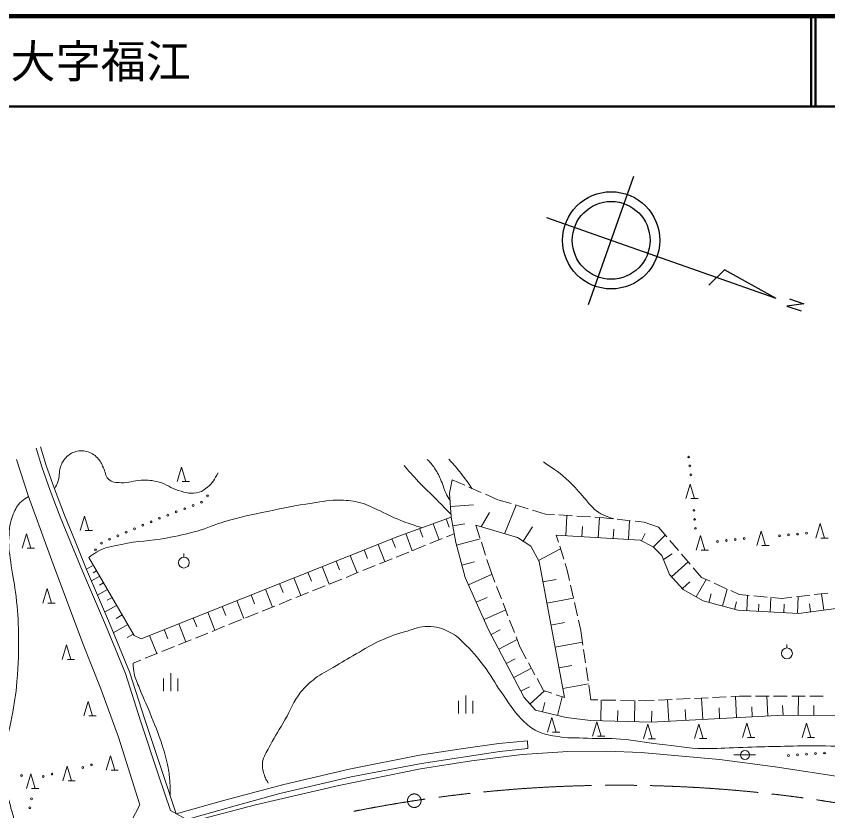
# Model space of a CAD drawing. Units: millimetres, scale not verified. Extents: x 40000 to 680000, y 20000 to 380000.
# Drawn here: x 420665 to 510598, y 291975 to 380000 of the extents above; entities that cross this region are included whole.
import ezdxf
from ezdxf.enums import TextEntityAlignment as Align

# ---------------------------------------------------------------- set-up
doc = ezdxf.new("R2010")
doc.units = ezdxf.units.MM
doc.header["$LTSCALE"] = 1000
doc.linetypes.add('CHAIN', pattern=[18.5, 12, -1.5, 3.5, -1.5])
for name, color, linetype, lineweight in [('M-BMK', 2, 'CHAIN', 13), ('M-BMK-SRVR', 3, 'Continuous', 25), ('M-TTL', 2, 'Continuous', 140), ('M-TTL-LINE', 7, 'Continuous', 50), ('M-WORK', 1, 'Continuous', 13)]:
    doc.layers.add(name, color=color, linetype=linetype, lineweight=lineweight)
doc.layers.add('M-TTL-TXT', color=7, linetype='Continuous')
doc.styles.add('ＭＳ ゴシック', font='')
doc.styles.get('ＭＳ ゴシック').set_extended_font_data('MS Gothic')

msp = doc.modelspace()

# ---------------------------------------------------------------- linework, layer by layer
at = {"layer": 'M-BMK'}
msp.add_circle((464775, 293089), 750, dxfattribs=at)
msp.add_arc((487389, 144803), 150000, 76.99849, 101.26215, dxfattribs=at)
at = {"layer": 'M-BMK-SRVR'}
for p, q in [((484090, 348058), (489102, 362284)), ((504887, 348727), (479483, 357677)), ((499148, 351891), (497416, 350217)), ((504887, 348727), (499148, 351891)), ((507933, 348152), (506074, 347892)), ((506365, 348705), (507933, 348152)), ((506074, 347892), (507651, 347346))]:
    msp.add_line(p, q, dxfattribs=at)
for radius in [5387, 4309]:
    msp.add_circle((486596, 355171), radius, dxfattribs=at)
at = {"layer": 'M-TTL'}
msp.add_line((680000, 380000), (40000, 380000), dxfattribs=at)
at = {"layer": 'M-TTL-LINE'}
for p, q in [((508747, 380000), (508747, 370000)), ((509247, 380000), (509247, 370000)), ((40000, 370000), (680000, 370000))]:
    msp.add_line(p, q, dxfattribs=at)
at = {"layer": 'M-WORK'}
for p, q in [((422863, 332142), (423511, 330070)), ((423340, 332292), (423986, 330228)), ((420680, 330888), (422033, 326781)), ((423511, 330070), (424423, 327471)), ((423986, 330228), (424893, 327642)), ((438500, 328436), (438980, 330036)), ((438980, 330036), (439460, 328436)), ((439860, 328436), (439060, 328436)), ((468689, 327153), (468963, 328640)), ((468963, 328640), (470361, 328034)), ((424423, 327471), (425533, 324540)), ((424893, 327642), (425998, 324724)), ((470820, 327835), (472196, 327239)), ((494858, 326556), (495338, 328156)), ((495338, 328156), (495818, 326556)), ((422033, 326781), (424754, 319299)), ((468877, 324503), (468689, 327153)), ((472655, 327041), (474053, 326435)), ((496218, 326556), (495418, 326556)), ((468792, 325694), (471357, 325876)), ((474053, 326435), (475495, 325999)), ((474760, 322669), (476066, 325827)), ((475974, 325855), (477410, 325421)), ((425998, 324724), (427186, 321836)), ((472206, 323423), (473107, 325001)), ((477888, 325276), (479330, 324840)), ((479330, 324840), (480310, 324780)), ((480809, 324749), (482306, 324656)), ((481561, 322432), (481691, 324694)), ((425533, 324540), (426724, 321647)), ((427757, 323018), (428237, 324618)), ((428237, 324618), (428717, 323018)), ((468877, 324503), (462943, 322357)), ((466884, 323782), (467531, 321992)), ((468316, 324300), (468640, 323405)), ((469369, 321712), (468877, 324503)), ((469048, 323530), (470392, 323767)), ((482805, 324625), (484302, 324533)), ((484801, 324502), (485780, 324441)), ((485155, 322226), (485284, 324472)), ((485780, 324441), (486766, 324332)), ((487263, 324278), (488754, 324113)), ((488505, 322033), (488626, 324127)), ((489251, 324058), (490237, 323949)), ((490237, 323949), (491831, 323386)), ((509280, 322191), (509760, 323791)), ((509760, 323791), (510240, 322191)), ((429117, 323018), (428317, 323018)), ((465364, 323233), (465707, 322283)), ((471605, 323600), (472058, 322202)), ((471605, 323600), (476226, 322236)), ((476840, 321840), (477874, 323443)), ((483358, 322329), (483422, 323452)), ((486830, 322129), (486890, 323176)), ((491831, 323386), (492756, 322312)), ((502738, 321362), (503218, 322962)), ((503218, 322962), (503698, 321362)), ((421335, 321064), (421815, 322664)), ((421815, 322664), (422295, 321064)), ((462943, 322357), (434492, 311040)), ((462299, 322101), (462680, 321142)), ((463844, 322683), (464531, 320783)), ((466485, 321571), (467877, 322131)), ((468341, 322318), (469201, 322665)), ((469457, 321387), (472090, 322101)), ((476226, 322236), (477680, 321298)), ((480518, 322492), (480747, 321751)), ((480518, 322492), (489806, 321958)), ((489959, 321881), (490371, 322705)), ((491274, 321217), (492577, 322520)), ((496014, 320862), (496494, 322462)), ((496494, 322462), (496974, 320862)), ((510640, 322191), (509840, 322191)), ((422695, 321064), (421895, 321064)), ((426724, 321647), (427997, 318527)), ((427186, 321836), (428458, 318719)), ((460765, 321491), (461528, 319573)), ((464630, 320823), (466022, 321384)), ((470425, 317818), (469369, 321712)), ((472211, 321726), (472673, 320299)), ((477680, 321298), (478603, 319594)), ((480895, 321274), (481338, 319841)), ((489806, 321958), (491260, 321231)), ((491260, 321231), (492221, 320269)), ((493082, 321933), (494061, 320796)), ((504098, 321362), (503298, 321362)), ((439243, 320065), (439243, 320465)), ((457675, 320262), (458443, 318330)), ((459220, 320876), (459604, 319911)), ((462775, 320076), (464167, 320636)), ((478551, 319689), (480979, 321002)), ((492221, 320269), (493066, 318159)), ((492400, 319823), (493339, 320432)), ((494387, 320417), (495365, 319280)), ((497374, 320862), (496574, 320862)), ((424754, 319299), (428061, 310504)), ((433718, 311392), (428723, 320047)), ((456119, 319643), (456506, 318670)), ((460920, 319328), (462311, 319889)), ((470057, 319173), (471441, 319548)), ((472827, 319823), (473279, 318425)), ((478603, 319594), (481405, 304528)), ((481485, 319363), (481714, 318622)), ((493290, 317910), (495123, 319562)), ((427997, 318527), (430546, 312563)), ((428458, 318719), (431007, 312757)), ((429223, 319181), (428461, 318741)), ((429574, 318571), (429193, 318351)), ((452996, 318400), (453386, 317421)), ((454563, 319024), (455337, 317079)), ((457210, 317833), (458601, 318394)), ((459065, 318581), (460456, 319141)), ((473279, 318425), (473710, 317306)), ((481714, 318622), (481974, 317474)), ((495692, 318901), (496616, 317827)), ((429926, 317962), (429010, 317433)), ((451429, 317777), (452208, 315818)), ((455355, 317086), (456746, 317647)), ((473004, 312025), (470425, 317818)), ((470787, 317005), (473407, 318171)), ((479023, 317337), (480499, 317612)), ((493066, 318159), (494567, 316493)), ((496006, 315666), (497117, 317599)), ((496616, 317827), (497566, 317395)), ((423619, 314988), (424099, 316588)), ((424099, 316588), (424579, 314988)), ((430349, 317229), (429891, 316964)), ((449851, 317149), (450243, 316163)), ((453500, 316339), (454891, 316899)), ((473890, 316839), (474430, 315440)), ((482084, 316987), (482416, 315524)), ((494484, 316585), (495312, 317331)), ((498021, 317188), (499386, 316567)), ((430772, 316496), (429670, 315859)), ((446683, 315889), (447078, 314896)), ((448273, 316522), (449057, 314549)), ((451645, 315591), (453036, 316152)), ((494567, 316493), (496772, 315227)), ((497433, 315049), (497687, 315996)), ((498947, 314643), (499455, 316536)), ((499841, 316360), (500791, 315927)), ((500791, 315927), (501903, 315828)), ((501620, 314139), (501714, 315845)), ((502401, 315783), (503895, 315649)), ((507121, 315692), (508611, 315864)), ((507231, 313827), (507336, 315717)), ((509108, 315921), (510598, 316093)), ((510144, 314192), (509899, 316012)), ((424979, 314988), (424179, 314988)), ((431282, 315614), (430730, 315295)), ((445094, 315257), (445884, 313270)), ((449790, 314844), (451181, 315404)), ((471646, 315077), (472851, 315613)), ((474609, 314973), (475149, 313574)), ((479462, 314974), (482416, 315524)), ((482526, 315036), (482857, 313573)), ((496772, 315227), (500618, 314195)), ((500267, 314289), (500488, 315114)), ((502914, 314067), (502959, 314876)), ((504209, 313995), (504298, 315613)), ((504393, 315605), (505505, 315505)), ((505505, 315505), (506624, 315634)), ((505720, 313911), (505772, 314856)), ((508688, 313997), (508565, 314906)), ((431791, 314731), (430464, 313966)), ((441893, 313984), (442689, 311983)), ((443493, 314620), (443891, 313620)), ((446079, 313349), (447471, 313910)), ((447934, 314096), (449326, 314657)), ((472504, 313148), (474915, 314222)), ((500618, 314195), (507373, 313819)), ((507373, 313819), (513471, 314640)), ((432403, 313670), (431740, 313287)), ((440281, 313343), (440681, 312335)), ((444224, 312602), (445616, 313162)), ((475329, 313107), (475869, 311707)), ((482967, 313085), (483227, 311938)), ((430546, 312563), (432757, 307191)), ((431007, 312757), (433227, 307362)), ((433016, 312609), (431420, 311687)), ((438669, 312701), (439470, 310686)), ((442369, 311854), (443760, 312415)), ((479915, 312538), (481438, 312822)), ((433629, 311547), (432965, 311164)), ((434492, 311040), (433718, 311392)), ((435422, 311410), (436229, 309380)), ((437045, 312056), (437449, 311041)), ((440514, 311107), (441905, 311667)), ((476958, 304530), (473004, 312025)), ((473286, 311491), (474299, 312026)), ((476049, 311241), (476480, 310122)), ((483227, 311938), (483463, 310329)), ((425773, 308740), (426253, 310340)), ((426253, 310340), (426733, 308740)), ((428061, 310504), (430031, 305485)), ((438659, 310359), (440050, 310920)), ((474141, 309870), (476168, 310939)), ((480368, 310102), (483413, 310669)), ((506073, 310013), (506073, 310413)), ((434949, 308865), (436340, 309425)), ((436804, 309612), (438195, 310173)), ((476480, 310122), (477188, 308812)), ((483536, 309834), (483754, 308350)), ((427133, 308740), (426333, 308740)), ((433625, 308331), (434485, 308678)), ((474967, 308305), (475946, 308821)), ((475793, 306739), (477750, 307771)), ((477425, 308372), (478138, 307052)), ((480796, 307807), (482230, 308074)), ((483826, 307856), (484044, 306371)), ((432757, 307191), (434425, 301938)), ((433227, 307362), (434900, 302093)), ((437781, 305217), (437781, 307217)), ((436981, 305217), (436981, 306617)), ((438581, 305217), (438581, 306617)), ((478376, 306612), (479084, 305302)), ((481223, 305511), (484092, 306045)), ((484117, 305877), (484353, 304268)), ((430031, 305485), (432001, 300137)), ((476600, 305209), (477557, 305713)), ((477602, 303814), (479210, 305260)), ((479084, 305302), (480007, 304994)), ((428167, 302492), (428647, 304092)), ((428647, 304092), (429127, 302492)), ((469673, 302763), (469673, 304163)), ((470473, 302763), (470473, 304763)), ((471273, 302763), (471273, 304163)), ((478209, 303138), (476958, 304530)), ((478987, 302945), (479244, 303983)), ((480482, 304836), (481405, 304528)), ((480647, 302534), (481161, 304609)), ((484353, 304268), (485111, 304255)), ((485440, 301947), (485499, 304248)), ((485611, 304246), (487111, 304220)), ((487611, 304211), (489111, 304185)), ((489171, 301851), (489231, 304182)), ((489611, 304176), (490369, 304163)), ((490369, 304163), (491348, 304209)), ((491848, 304232), (493346, 304303)), ((492978, 301902), (492852, 304280)), ((493845, 304326), (495344, 304397)), ((495843, 304421), (497341, 304491)), ((496747, 302101), (496622, 304457)), ((497841, 304515), (499339, 304585)), ((499839, 304609), (500818, 304655)), ((500481, 302299), (500358, 304633)), ((500818, 304655), (502099, 304658)), ((502599, 304659), (504099, 304662)), ((503965, 302484), (503850, 304661)), ((504599, 304663), (506099, 304666)), ((506599, 304667), (508099, 304670)), ((507331, 302563), (507346, 304669)), ((508599, 304671), (510099, 304674)), ((481618, 302294), (478209, 303138)), ((494862, 302001), (494800, 303179)), ((498614, 302200), (498552, 303367)), ((502223, 302392), (502166, 303480)), ((505647, 302573), (505591, 303624)), ((509040, 302551), (509048, 303619)), ((429527, 302492), (428727, 302492)), ((479531, 300698), (480011, 302298)), ((480011, 302298), (480491, 300698)), ((484292, 301977), (481618, 302294)), ((487305, 301899), (487336, 303065)), ((491075, 301801), (491106, 302992)), ((505682, 302575), (491082, 301801)), ((515568, 302505), (505682, 302575)), ((434425, 301938), (436443, 295930)), ((434900, 302093), (436917, 296089)), ((491082, 301801), (484292, 301977)), ((484535, 300227), (485015, 301827)), ((485015, 301827), (485495, 300227)), ((490164, 299961), (490644, 301561)), ((490644, 301561), (491124, 299961)), ((495833, 299977), (496313, 301577)), ((496313, 301577), (496793, 299977)), ((501147, 300087), (501627, 301687)), ((501627, 301687), (502107, 300087)), ((507777, 300087), (508257, 301687)), ((508257, 301687), (508737, 300087)), ((480891, 300698), (480091, 300698)), ((432001, 300137), (434346, 292632)), ((474157, 299424), (477324, 299706)), ((477324, 299706), (477371, 298861)), ((485895, 300227), (485095, 300227)), ((491524, 299961), (490724, 299961)), ((497193, 299977), (496393, 299977)), ((502507, 300087), (501707, 300087)), ((509137, 300087), (508337, 300087)), ((465362, 298134), (470217, 298885)), ((470217, 298885), (474157, 299424)), ((477371, 298861), (474251, 298533)), ((481780, 298533), (486119, 298580)), ((486119, 298580), (489919, 298416)), ((430617, 296468), (431097, 298068)), ((431097, 298068), (431577, 296468)), ((457575, 296586), (465362, 298134)), ((474251, 298533), (465573, 297219)), ((471108, 297501), (476737, 298204)), ((476737, 298204), (481780, 298533)), ((489919, 298416), (498597, 297665)), ((501421, 298161), (500206, 298164)), ((501421, 298161), (502604, 298164)), ((425842, 295306), (426322, 296906)), ((426322, 296906), (426802, 295306)), ((465573, 297219), (457786, 295718)), ((465456, 296610), (471108, 297501)), ((498597, 297665), (504765, 296844)), ((504765, 296844), (512482, 295648)), ((421795, 294451), (422275, 296051)), ((422275, 296051), (422755, 294451)), ((431977, 296468), (431177, 296468)), ((436443, 295930), (437756, 291990)), ((436917, 296089), (438403, 291632)), ((450304, 294874), (457575, 296586)), ((456426, 294780), (465456, 296610)), ((427202, 295306), (426402, 295306)), ((457786, 295718), (449859, 293889)), ((423155, 294451), (422355, 294451)), ((443784, 293138), (450304, 294874)), ((447185, 292622), (456426, 294780)), ((449859, 293889), (444933, 292528)), ((434346, 292632), (432775, 289630)), ((438403, 291632), (443784, 293138)), ((444933, 292528), (439563, 290990)), ((440013, 290741), (447185, 292622)), ((437756, 291990), (440013, 290741))]:
    msp.add_line(p, q, dxfattribs=at)
for centre, radius in [((495182, 331168), 100), ((495309, 330176), 100), ((495436, 329185), 100), ((441865, 326851), 100), ((440272, 325799), 100), ((441207, 326155), 100), ((437469, 324731), 100), ((438403, 325087), 100), ((439338, 325443), 100), ((495766, 325259), 100), ((435610, 323994), 100), ((436534, 324375), 100), ((495848, 324262), 100), ((432847, 322825), 100), ((433768, 323215), 100), ((434689, 323604), 100), ((495930, 323265), 100), ((431005, 322047), 100), ((431926, 322436), 100), ((499358, 321916), 100), ((500352, 322024), 100), ((501346, 322133), 100), ((505261, 322446), 100), ((506257, 322538), 100), ((507253, 322631), 100), ((508249, 322723), 100), ((430105, 321627), 100), ((498364, 321807), 100), ((429447, 320875), 100), ((439243, 319465), 600), ((506073, 309413), 600), ((501421, 298161), 500), ((506247, 298104), 100), ((507245, 298171), 100), ((508243, 298239), 100), ((509240, 298306), 100), ((510238, 298374), 100), ((428031, 296772), 100), ((428992, 297049), 100), ((421264, 295867), 100), ((424632, 296043), 100), ((423668, 295778), 100), ((422351, 293298), 100), ((422172, 292314), 100)]:
    msp.add_circle(centre, radius, dxfattribs=at)
for points, knots in [([(424893, 327642), (425091, 327970), (425146, 328098), (425270, 328407), (425509, 329007), (425367, 329419), (425567, 330033), (425712, 330481), (425845, 330732), (426161, 331081), (426507, 331463), (426795, 331614), (427287, 331769), (427724, 331907), (428014, 331893), (428459, 331785), (428997, 331654), (429278, 331446), (429679, 331065), (430034, 330727), (430094, 330422), (430320, 329986), (430569, 329506), (430500, 329102), (430883, 328720), (431288, 328316), (431720, 328355), (432290, 328313), (433168, 328249), (433646, 328567), (434526, 328595), (435300, 328619), (435747, 328584), (436496, 328391), (437376, 328165), (437748, 327696), (438623, 327453), (439491, 327212), (440055, 327020), (440922, 327266), (441325, 327380), (441510, 327560), (441844, 327813), (442470, 328288), (442614, 328664), (443048, 329423)], [0, 0, 0, 0, 1, 1, 1, 2, 2, 2, 3, 3, 3, 4, 4, 4, 5, 5, 5, 6, 6, 6, 7, 7, 7, 8, 8, 8, 9, 9, 9, 10, 10, 10, 11, 11, 11, 12, 12, 12, 13, 13, 13, 14, 14, 14, 15, 15, 15, 15]), ([(463656, 330211), (464522, 329212), (464756, 328933), (465509, 328158), (466096, 327553), (466455, 327243), (467051, 326646), (467768, 325928), (467992, 325690), (468857, 324781)], [0, 0, 0, 0, 1, 1, 1, 2, 2, 2, 3, 3, 3, 3]), ([(466217, 330899), (466676, 330416), (466832, 330243), (467145, 329763), (467493, 329229), (467604, 328879), (467854, 328293), (468043, 327849), (468074, 327567), (468292, 327136), (468449, 326824), (468516, 326710), (468745, 326364)], [0, 0, 0, 0, 1, 1, 1, 2, 2, 2, 3, 3, 3, 4, 4, 4, 4]), ([(468615, 330910), (469273, 330192), (469462, 329986), (469960, 329356), (470457, 328727), (470613, 328495), (471159, 327689)], [0, 0, 0, 0, 1, 1, 1, 2, 2, 2, 2]), ([(479078, 330644), (480449, 329700), (480910, 329423), (481924, 328455), (482618, 327792), (482949, 327364), (483597, 326657), (484041, 326172), (484221, 325831), (484723, 325406), (485443, 324796), (485888, 324682), (486882, 324320)], [0, 0, 0, 0, 1, 1, 1, 2, 2, 2, 3, 3, 3, 4, 4, 4, 4]), ([(418525, 286741), (418592, 286994), (418642, 287093), (418754, 287302), (419005, 287771), (419417, 287820), (419737, 288246), (419984, 288576), (420178, 288746), (420299, 289140), (420488, 289756), (420436, 290143), (420401, 290787), (420363, 291475), (420196, 291844), (420018, 292510), (419812, 293277), (419618, 293683), (419418, 294451), (419266, 295031), (419151, 295359), (419124, 295957), (419082, 296888), (419185, 297412), (419328, 298332), (419576, 299924), (419915, 300778), (420184, 302366), (420442, 303896), (420618, 304752), (420745, 306299), (420916, 308365), (420955, 309531), (420918, 311603), (420889, 313215), (420819, 314118), (420650, 315721), (420508, 317061), (420272, 317791), (420113, 319129), (419971, 320330), (419757, 321007), (419845, 322213), (419922, 323253), (419920, 323883), (420343, 324836), (420607, 325430), (420758, 325802), (421243, 326234), (421524, 326484), (421663, 326587), (422033, 326781)], [0, 0, 0, 0, 1, 1, 1, 2, 2, 2, 3, 3, 3, 4, 4, 4, 5, 5, 5, 6, 6, 6, 7, 7, 7, 8, 8, 8, 9, 9, 9, 10, 10, 10, 11, 11, 11, 12, 12, 12, 13, 13, 13, 14, 14, 14, 15, 15, 15, 16, 16, 16, 17, 17, 17, 17]), ([(428723, 320047), (429067, 320336), (429215, 320415), (429553, 320618), (430524, 321202), (431213, 321248), (432321, 321486), (434238, 321899), (435365, 321826), (437293, 322190), (438640, 322444), (439398, 322589), (440717, 322964), (441938, 323311), (442571, 323665), (443790, 324019), (445616, 324550), (446667, 324751), (448528, 325145), (450442, 325550), (451515, 325789), (453453, 326060), (454693, 326233), (455391, 326419), (456643, 326388), (457502, 326367), (457993, 326326), (458824, 326107), (459709, 325873), (460143, 325559), (460982, 325192), (461996, 324748), (462526, 324410), (463562, 324019), (464364, 323717), (464653, 323623), (465646, 323335)], [0, 0, 0, 0, 1, 1, 1, 2, 2, 2, 3, 3, 3, 4, 4, 4, 5, 5, 5, 6, 6, 6, 7, 7, 7, 8, 8, 8, 9, 9, 9, 10, 10, 10, 11, 11, 11, 12, 12, 12, 12]), ([(448594, 295042), (448311, 295515), (448198, 295714), (448078, 296191), (447950, 296698), (447886, 297019), (448008, 297528), (448182, 298257), (448475, 298602), (448829, 299264), (449420, 300368), (449823, 300945), (450447, 302031), (451134, 303226), (451344, 304010), (452183, 305104), (452715, 305798), (453109, 306117), (453801, 306652), (454519, 307207), (455014, 307383), (455794, 307848), (456782, 308437), (457328, 308781), (458328, 309349), (459372, 309942), (459932, 310328), (461025, 310827), (462140, 311335), (462803, 311539), (463980, 311882), (464863, 312139), (465358, 312390), (466279, 312398), (467254, 312407), (467811, 312179), (468694, 311765), (469514, 311380), (469851, 310941), (470500, 310311), (471466, 309373), (471930, 308767), (472729, 307684), (473537, 306588), (473846, 305873), (474652, 304775), (475528, 303582), (475914, 302806), (476997, 301797), (477492, 301335), (477792, 301076), (478404, 300788), (479145, 300440), (479616, 300366), (480422, 300225), (481796, 299985), (482593, 300078), (483987, 300014), (485415, 299949), (486221, 300036), (487646, 299920), (489331, 299784), (490258, 299550), (491938, 299357), (493868, 299136), (494944, 298903), (496887, 298865), (498362, 298836), (499188, 298940), (500663, 298982), (503649, 299067), (505322, 299124), (508309, 299170), (510370, 299201), (511530, 299044), (513586, 299193), (515037, 299298), (515838, 299492), (517268, 299756), (518832, 300045), (519684, 300333), (521256, 300577), (522374, 300751), (523009, 300887), (524140, 300858), (525436, 300826), (526146, 300573), (527401, 300249), (528540, 299954), (529164, 299719), (530239, 299240), (531662, 298606), (532375, 298080), (533733, 297317), (535079, 296561), (535861, 296184), (537158, 295347), (538378, 294558), (538982, 294001), (540136, 293118), (542144, 291582), (542770, 291045), (545179, 289061)], [0, 0, 0, 0, 1, 1, 1, 2, 2, 2, 3, 3, 3, 4, 4, 4, 5, 5, 5, 6, 6, 6, 7, 7, 7, 8, 8, 8, 9, 9, 9, 10, 10, 10, 11, 11, 11, 12, 12, 12, 13, 13, 13, 14, 14, 14, 15, 15, 15, 16, 16, 16, 17, 17, 17, 18, 18, 18, 19, 19, 19, 20, 20, 20, 21, 21, 21, 22, 22, 22, 23, 23, 23, 24, 24, 24, 25, 25, 25, 26, 26, 26, 27, 27, 27, 28, 28, 28, 29, 29, 29, 30, 30, 30, 31, 31, 31, 32, 32, 32, 33, 33, 33, 34, 34, 34, 34]), ([(433625, 308331), (433633, 307817), (433653, 307636), (433732, 307200), (433855, 306523), (434080, 306184), (434326, 305542), (434736, 304477), (435043, 303912), (435468, 302853), (436032, 301446), (436384, 300669), (436844, 299225), (437148, 298268), (437323, 297727), (437500, 296739), (437613, 296113), (437650, 295757), (437693, 295123), (437732, 294548), (437734, 294347), (437731, 293648)], [0, 0, 0, 0, 1, 1, 1, 2, 2, 2, 3, 3, 3, 4, 4, 4, 5, 5, 5, 6, 6, 6, 7, 7, 7, 7])]:
    msp.add_open_spline(points, degree=3, knots=knots, dxfattribs=at)

# ---------------------------------------------------------------- texts
at = {"layer": 'M-TTL-TXT', "style": 'ＭＳ ゴシック'}
msp.add_text('下関市大字福江', height=3666, dxfattribs=at).set_placement((405024, 375000), align=Align.MIDDLE_LEFT)

doc.saveas('drawing.dxf')
